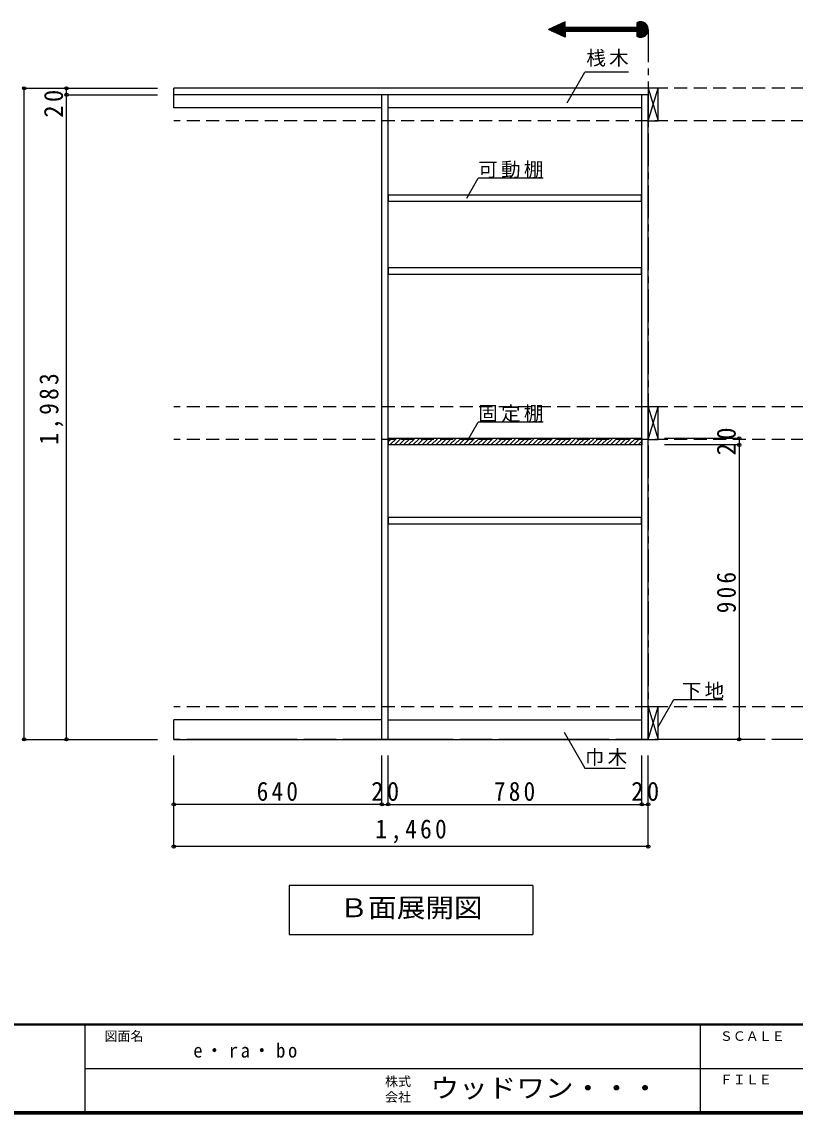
# Model space of a CAD drawing. Units: millimetres at full size, sheet at 1:20. Extents: x -8005 to 8005, y -2932 to 2722.
# Drawn here: x -4299 to -1920, y -2864 to 496 of the extents above; entities that cross this region are included whole.
import ezdxf
from ezdxf.enums import TextEntityAlignment as Align

# ---------------------------------------------------------------- set-up
doc = ezdxf.new("R2010")
doc.units = ezdxf.units.MM
doc.header["$LTSCALE"] = 20
doc.header["$PDMODE"] = 32
doc.header["$PDSIZE"] = 10
doc.linetypes.add('CHAIN1', pattern=[8, 5, -1, 1, -1])
doc.linetypes.add('DASHED2', pattern=[3, 2, -1])
for name, color, linetype in [('0-2_本体', 2, 'Continuous'), ('0-3_固定棚', 3, 'Continuous'), ('0-4_可動棚', 3, 'Continuous'), ('0-7_桟木・巾木', 2, 'Continuous'), ('0-8_引き出し', 2, 'Continuous'), ('0-A_文字', 7, 'Continuous'), ('0-B_寸法', 7, 'Continuous'), ('0-C_ハッチ', 4, 'Continuous'), ('F-1_枠', 6, 'Continuous'), ('F-A_文字', 7, 'Continuous')]:
    doc.layers.add(name, color=color, linetype=linetype)
doc.styles.add('ＭＳ ゴシック', font='')
doc.styles.get('ＭＳ ゴシック').set_extended_font_data('MS Gothic')

msp = doc.modelspace()

# ---------------------------------------------------------------- linework, layer by layer
at = {"layer": '0-2_本体', "color": 3}
for p, q in [((-2371.67, 291.73), (-3831.67, 291.73)), ((-3831.67, 271.73), (-3831.67, 291.73)), ((-2371.67, 271.73), (-3831.67, 271.73)), ((-3191.67, -1711.27), (-3191.67, 271.73)), ((-3171.67, -1711.27), (-3171.67, 271.73)), ((-2371.67, 291.73), (-2371.67, 271.73)), ((-2371.67, -1711.27), (-2371.67, 271.73)), ((-3831.67, -1711.27), (-2371.67, -1711.27))]:
    msp.add_line(p, q, dxfattribs=at)
msp.add_lwpolyline([(-2371.67, -1711.27), (-2391.67, -1711.27), (-2391.67, 271.73)], dxfattribs=at)
at = {"layer": '0-3_固定棚'}
for p, q in [((-3171.67, -785.27), (-3171.67, -805.27)), ((-2391.67, -785.27), (-3171.67, -785.27)), ((-2391.67, -805.27), (-3171.67, -805.27)), ((-2391.67, -785.27), (-2391.67, -805.27))]:
    msp.add_line(p, q, dxfattribs=at)
at = {"layer": '0-4_可動棚'}
for p, q in [((-2392.67, -36.77), (-3170.67, -36.77)), ((-2392.67, -56.77), (-2392.67, -36.77)), ((-2392.67, -260.77), (-3170.67, -260.77)), ((-2392.67, -280.77), (-2392.67, -260.77)), ((-2392.67, -1028.77), (-3170.67, -1028.77)), ((-2392.67, -1048.77), (-2392.67, -1028.77))]:
    msp.add_line(p, q, dxfattribs=at)
for points in [[(-2392.67, -56.77), (-3170.67, -56.77), (-3170.67, -36.77)], [(-2392.67, -280.77), (-3170.67, -280.77), (-3170.67, -260.77)], [(-2392.67, -1048.77), (-3170.67, -1048.77), (-3170.67, -1028.77)]]:
    msp.add_lwpolyline(points, dxfattribs=at)
at = {"layer": '0-7_桟木・巾木', "color": 7}
for p, q in [((-3831.67, 231.73), (-3831.67, 271.73)), ((-3191.67, 231.73), (-3831.67, 231.73)), ((-2391.67, 231.73), (-3171.67, 231.73)), ((-3191.67, -1651.27), (-3831.67, -1651.27)), ((-3831.67, -1711.27), (-3831.67, -1651.27)), ((-3171.67, -1651.27), (-2391.67, -1651.27))]:
    msp.add_line(p, q, dxfattribs=at)
at = {"layer": '0-8_引き出し', "color": 7}
for p, q in [((-2371.67, 291.73), (-2341.67, 191.73)), ((-2371.67, 191.73), (-2341.67, 291.73)), ((-2371.67, -688.27), (-2341.67, -788.27)), ((-2371.67, -788.27), (-2341.67, -688.27)), ((-2371.67, -1611.27), (-2341.67, -1711.27)), ((-2371.67, -1711.27), (-2341.67, -1611.27))]:
    msp.add_line(p, q, dxfattribs=at)
at = {"layer": '0-8_引き出し', "color": 3}
for points in [[(-2341.67, 191.73), (-2341.67, 291.73), (-2371.67, 291.73), (-2371.67, 191.73)], [(-2341.67, -788.27), (-2341.67, -688.27), (-2371.67, -688.27), (-2371.67, -788.27)], [(-2341.67, -1711.27), (-2341.67, -1611.27), (-2371.67, -1611.27), (-2371.67, -1711.27)]]:
    msp.add_lwpolyline(points, close=True, dxfattribs=at)
at = {"layer": '0-A_文字'}
for p, q in [((-2627.57, 496.21), (-2678.39, 472.6)), ((-2627.57, 448.99), (-2678.39, 472.6)), ((-2676.71, 471.82), (-2677.77, 472.88)), ((-2671.43, 469.36), (-2675.84, 473.78)), ((-2666.14, 466.91), (-2673.91, 474.68)), ((-2660.86, 464.45), (-2671.98, 475.57)), ((-2655.58, 462), (-2670.05, 476.47)), ((-2650.29, 459.54), (-2668.12, 477.37)), ((-2645.01, 457.09), (-2666.19, 478.26)), ((-2639.73, 454.64), (-2664.25, 479.16)), ((-2634.44, 452.18), (-2662.32, 480.06)), ((-2629.16, 449.73), (-2660.39, 480.96)), ((-2627.57, 450.96), (-2658.46, 481.85)), ((-2627.57, 453.79), (-2656.53, 482.75)), ((-2627.57, 456.62), (-2654.6, 483.65)), ((-2627.57, 459.45), (-2652.67, 484.55)), ((-2627.57, 462.27), (-2650.74, 485.44)), ((-2627.57, 465.1), (-2648.81, 486.34)), ((-2626.34, 466.7), (-2646.87, 487.24)), ((-2623.51, 466.7), (-2644.94, 488.13)), ((-2620.68, 466.7), (-2643.01, 489.03)), ((-2617.85, 466.7), (-2641.08, 489.93)), ((-2627.57, 479.24), (-2639.15, 490.83)), ((-2627.57, 482.07), (-2637.22, 491.72)), ((-2627.57, 484.9), (-2635.29, 492.62)), ((-2627.57, 487.73), (-2633.36, 493.52)), ((-2627.57, 490.56), (-2631.42, 494.42)), ((-2627.57, 493.39), (-2629.49, 495.31)), ((-2627.57, 478.49), (-2627.57, 496.21)), ((-2615.02, 466.7), (-2626.82, 478.49)), ((-2612.19, 466.7), (-2623.99, 478.49)), ((-2609.37, 466.7), (-2621.16, 478.49)), ((-2606.54, 466.7), (-2618.33, 478.49)), ((-2603.71, 466.7), (-2615.5, 478.49)), ((-2600.88, 466.7), (-2612.67, 478.49)), ((-2598.05, 466.7), (-2609.85, 478.49)), ((-2595.22, 466.7), (-2607.02, 478.49)), ((-2592.4, 466.7), (-2604.19, 478.49)), ((-2589.57, 466.7), (-2601.36, 478.49)), ((-2586.74, 466.7), (-2598.53, 478.49)), ((-2583.91, 466.7), (-2595.7, 478.49)), ((-2581.08, 466.7), (-2592.88, 478.49)), ((-2578.25, 466.7), (-2590.05, 478.49)), ((-2575.42, 466.7), (-2587.22, 478.49)), ((-2572.6, 466.7), (-2584.39, 478.49)), ((-2569.77, 466.7), (-2581.56, 478.49)), ((-2566.94, 466.7), (-2578.73, 478.49)), ((-2564.11, 466.7), (-2575.9, 478.49)), ((-2561.28, 466.7), (-2573.08, 478.49)), ((-2558.45, 466.7), (-2570.25, 478.49)), ((-2555.63, 466.7), (-2567.42, 478.49)), ((-2552.8, 466.7), (-2564.59, 478.49)), ((-2549.97, 466.7), (-2561.76, 478.49)), ((-2547.14, 466.7), (-2558.93, 478.49)), ((-2544.31, 466.7), (-2556.11, 478.49)), ((-2541.48, 466.7), (-2553.28, 478.49)), ((-2538.65, 466.7), (-2550.45, 478.49)), ((-2535.83, 466.7), (-2547.62, 478.49)), ((-2533, 466.7), (-2544.79, 478.49)), ((-2530.17, 466.7), (-2541.96, 478.49)), ((-2527.34, 466.7), (-2539.14, 478.49)), ((-2524.51, 466.7), (-2536.31, 478.49)), ((-2521.68, 466.7), (-2533.48, 478.49)), ((-2518.86, 466.7), (-2530.65, 478.49)), ((-2516.03, 466.7), (-2527.82, 478.49)), ((-2513.2, 466.7), (-2524.99, 478.49)), ((-2510.37, 466.7), (-2522.16, 478.49)), ((-2507.54, 466.7), (-2519.34, 478.49)), ((-2504.71, 466.7), (-2516.51, 478.49)), ((-2501.89, 466.7), (-2513.68, 478.49)), ((-2499.06, 466.7), (-2510.85, 478.49)), ((-2496.23, 466.7), (-2508.02, 478.49)), ((-2493.4, 466.7), (-2505.19, 478.49)), ((-2490.57, 466.7), (-2502.37, 478.49)), ((-2487.74, 466.7), (-2499.54, 478.49)), ((-2484.91, 466.7), (-2496.71, 478.49)), ((-2482.09, 466.7), (-2493.88, 478.49)), ((-2479.26, 466.7), (-2491.05, 478.49)), ((-2476.43, 466.7), (-2488.22, 478.49)), ((-2473.6, 466.7), (-2485.4, 478.49)), ((-2470.77, 466.7), (-2482.57, 478.49)), ((-2467.94, 466.7), (-2479.74, 478.49)), ((-2465.12, 466.7), (-2476.91, 478.49)), ((-2462.29, 466.7), (-2474.08, 478.49)), ((-2459.46, 466.7), (-2471.25, 478.49)), ((-2456.63, 466.7), (-2468.42, 478.49)), ((-2453.8, 466.7), (-2465.6, 478.49)), ((-2450.97, 466.7), (-2462.77, 478.49)), ((-2448.15, 466.7), (-2459.94, 478.49)), ((-2445.32, 466.7), (-2457.11, 478.49)), ((-2442.49, 466.7), (-2454.28, 478.49)), ((-2439.66, 466.7), (-2451.45, 478.49)), ((-2436.83, 466.7), (-2448.63, 478.49)), ((-2434, 466.7), (-2445.8, 478.49)), ((-2431.17, 466.7), (-2442.97, 478.49)), ((-2428.35, 466.7), (-2440.14, 478.49)), ((-2425.52, 466.7), (-2437.31, 478.49)), ((-2422.69, 466.7), (-2434.48, 478.49)), ((-2419.86, 466.7), (-2431.65, 478.49)), ((-2417.03, 466.7), (-2428.83, 478.49)), ((-2414.2, 466.7), (-2426, 478.49)), ((-2411.38, 466.7), (-2423.17, 478.49)), ((-2408.55, 466.7), (-2420.34, 478.49)), ((-2388.89, 449.87), (-2417.51, 478.49)), ((-2386.76, 450.57), (-2414.68, 478.49)), ((-2384.8, 451.44), (-2411.86, 478.49)), ((-2382.98, 452.44), (-2409.03, 478.49)), ((-2375.74, 459.34), (-2407.08, 490.69)), ((-2376.94, 457.72), (-2407.08, 487.86)), ((-2378.27, 456.22), (-2407.08, 485.03)), ((-2379.72, 454.84), (-2407.08, 482.21)), ((-2381.28, 453.58), (-2407.08, 479.38)), ((-2374.66, 461.09), (-2406.78, 493.22)), ((-2373.71, 462.98), (-2404.89, 494.16)), ((-2372.92, 465.01), (-2402.86, 494.96)), ((-2372.29, 467.21), (-2400.66, 495.58)), ((-2371.86, 469.61), (-2398.27, 496.02)), ((-2371.67, 472.25), (-2395.63, 496.2)), ((-2371.81, 475.22), (-2392.65, 496.06)), ((-2372.47, 478.71), (-2389.17, 495.4)), ((-2374.23, 483.29), (-2384.58, 493.65)), ((-2407.08, 466.7), (-2627.57, 466.7)), ((-2627.57, 466.7), (-2627.57, 448.99)), ((-2407.08, 466.7), (-2407.08, 452.15)), ((-2391.19, 449.34), (-2407.08, 465.23)), ((-2393.71, 449.04), (-2407.08, 462.41)), ((-2396.52, 449.02), (-2407.08, 459.58)), ((-2399.75, 449.41), (-2407.08, 456.75)), ((-2403.7, 450.54), (-2407.08, 453.92)), ((-2621.62, 246.66), (-2566.8, 341.62)), ((-2432.21, 341.62), (-2566.8, 341.62)), ((-2929.83, -45.83), (-2894.81, 14.82)), ((-2694.81, 14.82), (-2894.81, 14.82)), ((-2929.83, -796.33), (-2894.81, -735.68)), ((-2694.81, -735.68), (-2894.81, -735.68)), ((-2341.67, -1672.95), (-2292.9, -1588.48)), ((-2292.9, -1588.48), (-2142.37, -1588.48)), ((-2631.01, -1689.03), (-2566.8, -1800.25)), ((-2566.8, -1800.25), (-2443.03, -1800.25)), ((-2726.67, -2161.27), (-2726.67, -2311.27)), ((-3476.67, -2311.27), (-2726.67, -2311.27))]:
    msp.add_line(p, q, dxfattribs=at)
at = {"layer": '0-A_文字', "linetype": 'CHAIN1'}
for p, q in [((-2371.67, 472.6), (-2371.67, -1711.27)), ((-931.67, -1711.27), (-3831.67, -1711.27))]:
    msp.add_line(p, q, dxfattribs=at)
at = {"layer": '0-A_文字'}
for points in [[(-2407.08, 493.04), (-2407.08, 478.49), (-2627.57, 478.49)], [(-2726.67, -2161.27), (-3476.67, -2161.27), (-3476.67, -2311.27)]]:
    msp.add_lwpolyline(points, dxfattribs=at)
msp.add_arc((-2395.28, 472.6), 23.61, 240, 120, dxfattribs=at)
at = {"layer": '0-B_寸法', "color": 4}
for p, q in [((-4291.67, 291.73), (-3881.67, 291.73)), ((-4291.67, -1711.27), (-4291.67, 291.73)), ((-4161.67, 271.73), (-4161.67, 291.73)), ((-4161.67, 291.73), (-4031.67, 291.73)), ((-4161.67, 271.73), (-3881.67, 271.73)), ((-4161.67, -1711.27), (-4161.67, 271.73)), ((-2091.67, -785.27), (-2321.67, -785.27)), ((-2091.67, -805.27), (-2321.67, -805.27)), ((-2091.67, -785.27), (-2091.67, -805.27)), ((-2091.67, -805.27), (-2091.67, -1711.27)), ((-4291.67, -1711.27), (-3881.67, -1711.27)), ((-4161.67, -1711.27), (-4031.67, -1711.27)), ((-2091.67, -1711.27), (-2321.67, -1711.27)), ((-3831.67, -1911.27), (-3831.67, -1761.27)), ((-3191.67, -1911.27), (-3191.67, -1761.27)), ((-3191.67, -1911.27), (-3191.67, -1761.27)), ((-3171.67, -1911.27), (-3171.67, -1761.27)), ((-2391.67, -1911.27), (-2391.67, -1761.27)), ((-2371.67, -1911.27), (-2371.67, -1761.27)), ((-3831.67, -2041.27), (-3831.67, -1911.27)), ((-3191.67, -1911.27), (-3831.67, -1911.27)), ((-3191.67, -1911.27), (-3171.67, -1911.27)), ((-3171.67, -1911.27), (-2391.67, -1911.27)), ((-2391.67, -1911.27), (-2371.67, -1911.27)), ((-2371.67, -2041.27), (-2371.67, -1911.27))]:
    msp.add_line(p, q, dxfattribs=at)
at = {"layer": '0-B_寸法', "color": 4, "linetype": 'DASHED2'}
for p, q in [((-931.67, 291.73), (-3831.67, 291.73)), ((-931.67, 191.73), (-3831.67, 191.73)), ((-931.67, -688.27), (-3831.67, -688.27)), ((-931.67, -788.27), (-3831.67, -788.27)), ((-931.67, -1611.27), (-3831.67, -1611.27)), ((-931.67, -1711.27), (-3831.67, -1711.27))]:
    msp.add_line(p, q, dxfattribs=at)
at = {"layer": '0-B_寸法', "color": 4}
msp.add_lwpolyline([(-2371.67, -2041.27), (-3831.67, -2041.27), (-3831.67, -1761.27)], dxfattribs=at)
at = {"layer": '0-B_寸法'}
for p in [(-4291.67, 291.73), (-4161.67, 291.73), (-4161.67, 271.73), (-2091.67, -785.27), (-2091.67, -805.27), (-4291.67, -1711.27), (-4161.67, -1711.27), (-2091.67, -1711.27), (-3831.67, -1911.27), (-3191.67, -1911.27), (-3171.67, -1911.27), (-2391.67, -1911.27), (-2371.67, -1911.27), (-3831.67, -2041.27), (-2371.67, -2041.27)]:
    msp.add_point(p, dxfattribs=at)
at = {"layer": '0-C_ハッチ'}
for p, q in [((-3171.67, -796.01), (-3160.92, -785.27)), ((-3166.78, -805.27), (-3146.78, -785.27)), ((-3152.64, -805.27), (-3132.64, -785.27)), ((-3138.5, -805.27), (-3118.5, -785.27)), ((-3124.36, -805.27), (-3104.36, -785.27)), ((-3110.21, -805.27), (-3090.21, -785.27)), ((-3096.07, -805.27), (-3076.07, -785.27)), ((-3081.93, -805.27), (-3061.93, -785.27)), ((-3067.79, -805.27), (-3047.79, -785.27)), ((-3053.64, -805.27), (-3033.64, -785.27)), ((-3039.5, -805.27), (-3019.5, -785.27)), ((-3025.36, -805.27), (-3005.36, -785.27)), ((-3011.22, -805.27), (-2991.22, -785.27)), ((-2997.08, -805.27), (-2977.08, -785.27)), ((-2982.93, -805.27), (-2962.93, -785.27)), ((-2968.79, -805.27), (-2948.79, -785.27)), ((-2954.65, -805.27), (-2934.65, -785.27)), ((-2940.51, -805.27), (-2920.51, -785.27)), ((-2926.37, -805.27), (-2906.37, -785.27)), ((-2912.22, -805.27), (-2892.22, -785.27)), ((-2898.08, -805.27), (-2878.08, -785.27)), ((-2883.94, -805.27), (-2863.94, -785.27)), ((-2869.8, -805.27), (-2849.8, -785.27)), ((-2855.65, -805.27), (-2835.65, -785.27)), ((-2841.51, -805.27), (-2821.51, -785.27)), ((-2827.37, -805.27), (-2807.37, -785.27)), ((-2813.23, -805.27), (-2793.23, -785.27)), ((-2799.09, -805.27), (-2779.09, -785.27)), ((-2784.94, -805.27), (-2764.94, -785.27)), ((-2770.8, -805.27), (-2750.8, -785.27)), ((-2756.66, -805.27), (-2736.66, -785.27)), ((-2742.52, -805.27), (-2722.52, -785.27)), ((-2728.38, -805.27), (-2708.38, -785.27)), ((-2714.23, -805.27), (-2694.23, -785.27)), ((-2700.09, -805.27), (-2680.09, -785.27)), ((-2685.95, -805.27), (-2665.95, -785.27)), ((-2671.81, -805.27), (-2651.81, -785.27)), ((-2657.66, -805.27), (-2637.66, -785.27)), ((-2643.52, -805.27), (-2623.52, -785.27)), ((-2629.38, -805.27), (-2609.38, -785.27)), ((-2615.24, -805.27), (-2595.24, -785.27)), ((-2601.1, -805.27), (-2581.1, -785.27)), ((-2586.95, -805.27), (-2566.95, -785.27)), ((-2572.81, -805.27), (-2552.81, -785.27)), ((-2558.67, -805.27), (-2538.67, -785.27)), ((-2544.53, -805.27), (-2524.53, -785.27)), ((-2530.39, -805.27), (-2510.39, -785.27)), ((-2516.24, -805.27), (-2496.24, -785.27)), ((-2502.1, -805.27), (-2482.1, -785.27)), ((-2487.96, -805.27), (-2467.96, -785.27)), ((-2473.82, -805.27), (-2453.82, -785.27)), ((-2459.68, -805.27), (-2439.68, -785.27)), ((-2445.53, -805.27), (-2425.53, -785.27)), ((-2431.39, -805.27), (-2411.39, -785.27)), ((-2417.25, -805.27), (-2397.25, -785.27)), ((-2403.11, -805.27), (-2391.67, -793.83))]:
    msp.add_line(p, q, dxfattribs=at)
at = {"layer": 'F-1_枠'}
for p, q in [((-205, -2587.71), (-8005, -2587.71)), ((-205, -2591.04), (-8005, -2591.04)), ((-4105, -2591.04), (-4105, -2857.71)), ((-2211.67, -2591.04), (-2211.67, -2857.71)), ((-4105, -2724.37), (-211.67, -2724.38)), ((-205, -2857.71), (-8005, -2857.71)), ((-205, -2861.04), (-8005, -2861.04)), ((-205, -2864.37), (-8005, -2864.37))]:
    msp.add_line(p, q, dxfattribs=at)

# ---------------------------------------------------------------- texts
at = {"layer": '0-A_文字', "style": 'ＭＳ ゴシック', "width": 1.1}
msp.add_text('Ｂ面展開図', height=58.65, dxfattribs=at).set_placement((-3321.67, -2276.27), align=Align.BOTTOM_LEFT)
at = {"layer": '0-A_文字', "char_height": 43.99, "attachment_point": 7, "style": 'ＭＳ ゴシック'}
for s, insert in [('\\T1.17;桟木', (-2562.21, 358.08)), ('\\T1.17;可動棚', (-2894.81, 14.82)), ('\\T1.17;固定棚', (-2894.81, -735.68)), ('\\T1.17;下地', (-2268.4, -1588.48)), ('\\T1.17;巾木', (-2566.8, -1793.14))]:
    msp.add_mtext(s, dxfattribs=dict(at, insert=insert))
at = {"layer": '0-B_寸法', "char_height": 58.65, "attachment_point": 7, "rotation": 90, "style": 'ＭＳ ゴシック'}
for s, insert in [('\\T1.27;\\W0.95;20', (-4171.67, 201.26)), ('\\T1.28;\\W0.9;1,983', (-4171.67, -804.77)), ('\\T1.27;\\W0.95;20', (-2101.67, -837.77)), ('\\T1.27;\\W0.9;906', (-2101.67, -1323.27))]:
    msp.add_mtext(s, dxfattribs=dict(at, insert=insert))
at = {"layer": '0-B_寸法', "char_height": 58.65, "attachment_point": 7, "style": 'ＭＳ ゴシック'}
for s, insert in [('\\T1.27;\\W0.9;640', (-3576.67, -1901.27)), ('\\T1.27;\\W0.95;20', (-3224.17, -1901.27)), ('\\T1.27;\\W0.9;780', (-2846.67, -1901.27)), ('\\T1.27;\\W0.95;20', (-2424.17, -1901.27)), ('\\T1.28;\\W0.9;1,460', (-3211.67, -2031.27))]:
    msp.add_mtext(s, dxfattribs=dict(at, insert=insert))
at = {"layer": 'F-A_文字', "style": 'ＭＳ ゴシック'}
for s, p in [('図面名', (-4045, -2647.71)), ('ＳＣＡＬＥ', (-2151.67, -2647.71)), ('株式', (-3181.67, -2787.04)), ('ＦＩＬＥ', (-2151.67, -2781.04)), ('会社', (-3181.67, -2835.04))]:
    msp.add_text(s, height=29.33, dxfattribs=at).set_placement(p, align=Align.BOTTOM_LEFT)
at = {"layer": 'F-A_文字', "style": 'ＭＳ ゴシック', "width": 1.1}
msp.add_text('ウッドワン・・・', height=58.65, dxfattribs=at).set_placement((-3041.67, -2831.04), align=Align.BOTTOM_LEFT)
at = {"layer": 'F-A_文字', "insert": (-3771.67, -2691.04), "char_height": 43.99, "attachment_point": 7, "style": 'ＭＳ ゴシック'}
msp.add_mtext('\\T1.28;\\W0.95;e・ra・bo', dxfattribs=at)

doc.saveas('drawing.dxf')
